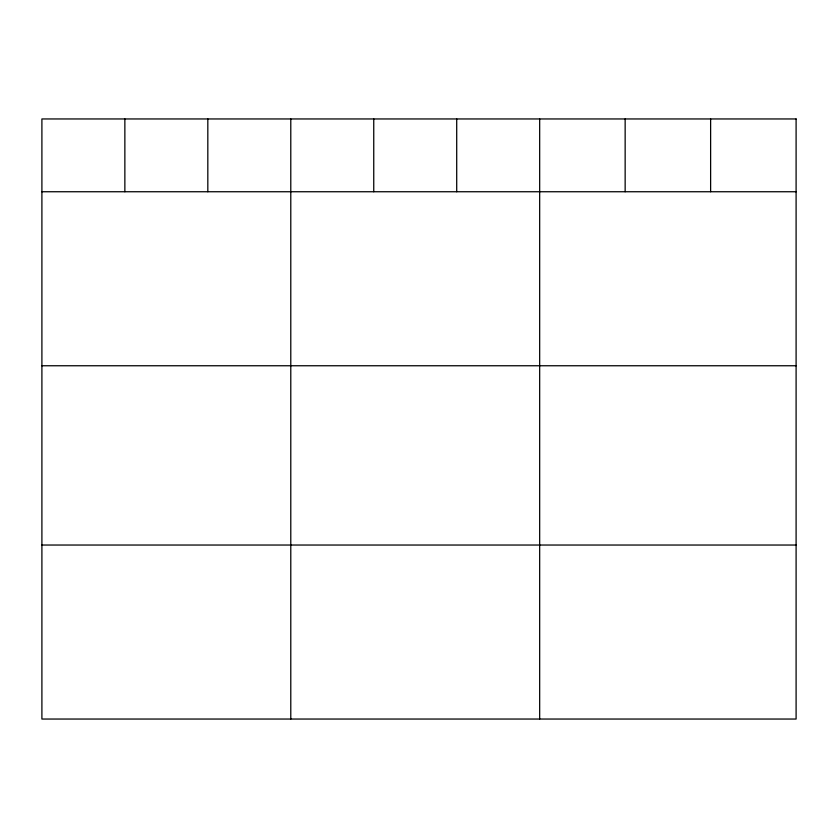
<?xml version="1.0" encoding="UTF-8"?>
<svg xmlns="http://www.w3.org/2000/svg" width="838" height="838" viewBox="0 0 838 838"><rect width="100%" height="100%" fill="white"/><g stroke="black" fill="none" stroke-linecap="round" stroke-linejoin="round"><path stroke-width="1.26" d="M41.9 191.745L796.1 191.745M41.9 365.756L796.1 365.756M41.9 545.035L796.1 545.035M710.624 118.954L710.624 191.745M625.148 118.954L625.148 191.745M539.672 118.954L539.672 719.046M456.71 118.954L456.71 191.745M373.748 118.954L373.748 191.745M290.786 118.954L290.786 719.046M207.824 118.954L207.824 191.745M124.862 118.954L124.862 191.745M796.1 118.954L41.9 118.954L41.9 719.046L796.1 719.046L796.1 118.954"/></g></svg>
